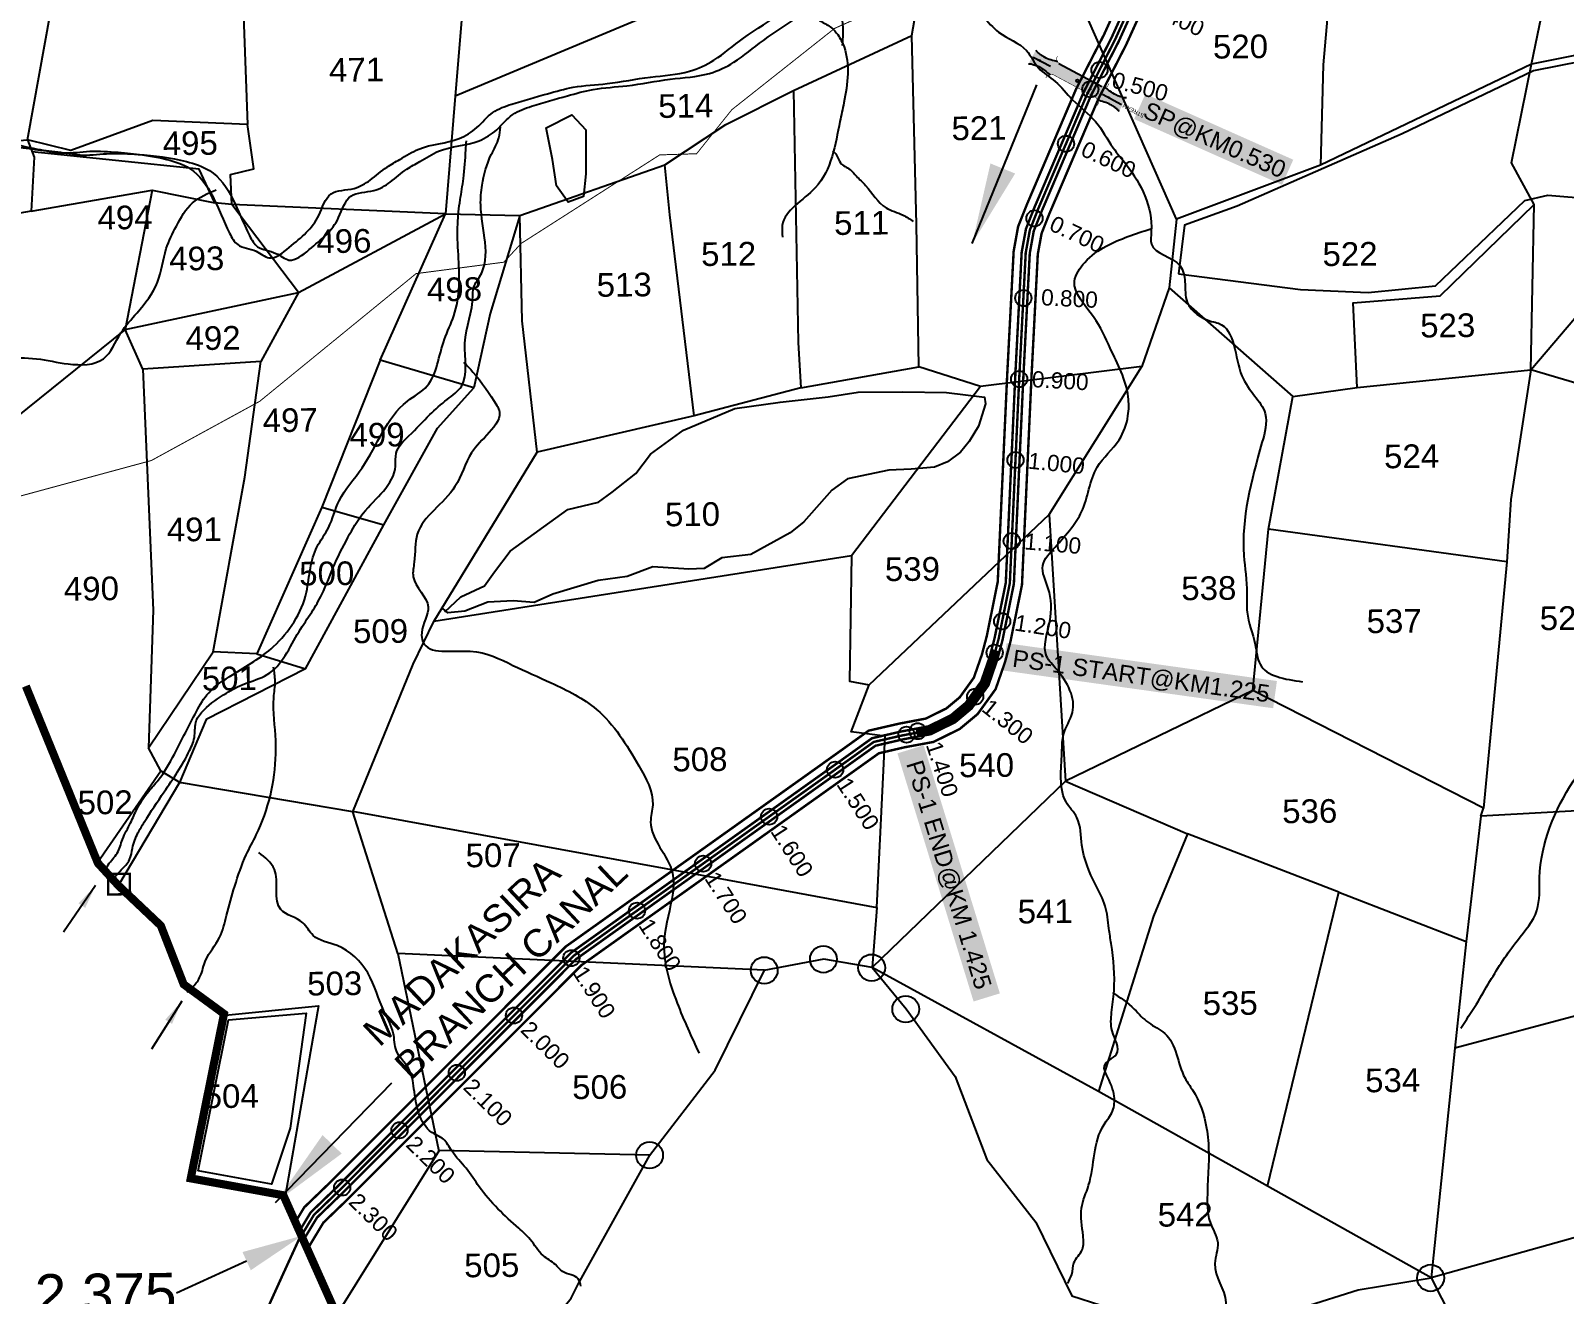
# Model space of a CAD drawing. Header units: feet. Extents: x 773755 to 783780, y 1571901 to 1585357.
# Drawn here: x 776033 to 777925, y 1574927 to 1576486 of the extents above; entities that cross this region are included whole.
import ezdxf
from ezdxf import colors
from ezdxf.entities.mleader import LeaderData, LeaderLine
from ezdxf.enums import TextEntityAlignment as Align
from ezdxf.math import Vec2, Vec3

# ---------------------------------------------------------------- set-up
doc = ezdxf.new("R2010")
doc.units = ezdxf.units.FT
doc.header["$LTSCALE"] = 15
doc.header["$MEASUREMENT"] = 0
doc.header["$PDMODE"] = 32
doc.header["$PDSIZE"] = 20
doc.linetypes.add('HIDDEN2', pattern=[0.1875, 0.125, -0.0625])
for name, color, linetype in [('CANAL1', 7, 'Continuous'), ('CSMark', 72, 'Continuous'), ('HILL', 17, 'Continuous'), ('PLOT', 7, 'Continuous'), ('PLOT NO', 7, 'Continuous'), ('ROADS', 6, 'Continuous'), ('STRUCTURE', 5, 'Continuous'), ('TANKS-STREAM', 4, 'Continuous'), ('VILLAGE STONES', 240, 'Continuous')]:
    doc.layers.add(name, color=color, linetype=linetype)
doc.layers.add('VILLAGE BOUNDRY', color=5, linetype='HIDDEN2', lineweight=100)
doc.styles.get("Standard").update_dxf_attribs({"font": 'arial.ttf'})
doc.dimstyles.get("Standard").update_dxf_attribs({"dimtxt": 0.18, "dimasz": 0.18, "dimexe": 0.18, "dimexo": 0.0625, "dimgap": 0.09, "dimtad": 0, "dimtih": 1, "dimtoh": 1, "dimdec": 4, "dimzin": 0, "dimdsep": 46, "dimtxsty": 'Standard', "dimcen": 0.09, "dimadec": 0, "dimazin": 0, "dimtfac": 1, "dimtdec": 4, "dimtofl": 0, "dimtmove": 0, "dimatfit": 3, "dimfxl": 1, "dimtolj": 1, "dimtzin": 0, "dimarcsym": 0})

# ---------------------------------------------------------------- blocks, each defined once
blk = doc.blocks.new('SP')
at = {"layer": 'STRUCTURE'}
h = blk.add_hatch(dxfattribs=at)
h.set_pattern_fill('DASH', color=256, scale=8, style=0)
edge = h.paths.add_edge_path()
edge.add_spline(control_points=[(769825.7, 1706742.1), (769825.3, 1706741.8), (769823.8, 1706740.8), (769820.9, 1706740.3), (769817, 1706739.7), (769811.4, 1706738.9), (769804, 1706739.7), (769798.4, 1706741), (769795.6, 1706741.6)], knot_values=[0, 0, 0, 0, 1.613557, 5.24513, 8.624976, 13.470124, 22.190216, 30.746377, 30.746377, 30.746377, 30.746377], degree=3, periodic=0)
edge.add_line((769795.6, 1706741.6), (769792.6, 1706739.6))
edge.add_line((769792.6, 1706739.6), (769732.6, 1706739.6))
edge.add_line((769732.6, 1706739.6), (769729.6, 1706741.6))
edge.add_spline(control_points=[(769729.6, 1706741.6), (769726.9, 1706740.9), (769721.3, 1706739.5), (769713.9, 1706738.5), (769708.3, 1706739.1), (769704.4, 1706739.6), (769701.5, 1706740), (769700, 1706741), (769699.5, 1706741.3)], knot_values=[0, 0, 0, 0, 8.556161, 17.276253, 22.121402, 25.501247, 29.13282, 30.746377, 30.746377, 30.746377, 30.746377], degree=3, periodic=0)
edge.add_line((769699.5, 1706741.3), (769699.5, 1706722.1))
edge.add_spline(control_points=[(769699.5, 1706722.1), (769700, 1706722.4), (769701.4, 1706723.4), (769704.3, 1706724), (769708.2, 1706724.5), (769713.8, 1706725.3), (769721.2, 1706724.5), (769726.8, 1706723.3), (769729.6, 1706722.6)], knot_values=[0, 0, 0, 0, 1.613557, 5.24513, 8.624976, 13.470124, 22.190216, 30.746377, 30.746377, 30.746377, 30.746377], degree=3, periodic=0)
edge.add_line((769729.6, 1706722.6), (769732.6, 1706724.6))
edge.add_line((769732.6, 1706724.6), (769792.6, 1706724.6))
edge.add_line((769792.6, 1706724.6), (769795.6, 1706722.6))
edge.add_spline(control_points=[(769795.6, 1706722.6), (769798.4, 1706723.3), (769803.9, 1706724.8), (769811.3, 1706725.8), (769817, 1706725.1), (769820.9, 1706724.7), (769823.8, 1706724.2), (769825.2, 1706723.3), (769825.7, 1706723)], knot_values=[0, 0, 0, 0, 8.556161, 17.276253, 22.121402, 25.501247, 29.13282, 30.746377, 30.746377, 30.746377, 30.746377], degree=3, periodic=0)
edge.add_line((769825.7, 1706723), (769825.7, 1706742.1))
h.paths.add_polyline_path([(769764.2, 1706732.1, -1), (769761.1, 1706732.1, -1)], flags=0)
h.paths.add_polyline_path([(769761.1, 1706732.1, 1), (769764.2, 1706732.1, 1)], flags=16)
at = {"layer": 'STRUCTURE', "const_width": 0.628}
for points in [[(769726.6, 1706747.6), (769726.6, 1706743.6), (769732.6, 1706739.6), (769792.6, 1706739.6), (769798.6, 1706743.6), (769798.6, 1706747.6)], [(769726.6, 1706716.6), (769726.6, 1706720.6), (769732.6, 1706724.6), (769792.6, 1706724.6), (769798.6, 1706720.6), (769798.6, 1706716.6)]]:
    blk.add_lwpolyline(points, dxfattribs=at)
at = {"layer": 'STRUCTURE', "color": 3}
blk.add_lwpolyline([(769732.6, 1706724.6), (769792.6, 1706724.6)], dxfattribs=at)
blk.add_lwpolyline([(769732.6, 1706724.6), (769792.6, 1706724.6)], dxfattribs=at)
at = {"layer": 'STRUCTURE', "color": 0}
blk.add_circle((769762.6, 1706732.1), 1.55, dxfattribs=at)
at = {"layer": 'STRUCTURE'}
for points in [[(769699.5, 1706741.3), (769700.9, 1706740.5), (769704.4, 1706739.6), (769707.8, 1706739.2), (769712.6, 1706738.8), (769721.3, 1706739.7), (769729.6, 1706741.6)], [(769825.7, 1706742.1), (769824.3, 1706741.3), (769820.8, 1706740.3), (769817.5, 1706739.8), (769812.7, 1706739.2), (769804, 1706739.9), (769795.6, 1706741.6)], [(769699.5, 1706722.1), (769700.9, 1706723), (769704.4, 1706724), (769707.7, 1706724.5), (769712.5, 1706725), (769721.2, 1706724.4), (769729.6, 1706722.6)], [(769825.7, 1706723), (769824.3, 1706723.8), (769820.8, 1706724.7), (769817.4, 1706725.1), (769812.6, 1706725.5), (769803.9, 1706724.6), (769795.6, 1706722.6)]]:
    blk.add_spline(points, degree=3, dxfattribs=at)
at = {"layer": 'STRUCTURE', "color": 0}
blk.add_text('STREAM', height=5, dxfattribs=at).set_placement((769684.3, 1706732.1), align=Align.MIDDLE_CENTER)
for points in [[(769727.4, 1706732.1), (769700.8, 1706732.1)], [(769824.4, 1706732.1), (769800.5, 1706732.1)]]:
    blk.add_leader(points, dimstyle='Standard', override={"dimasz": 10, "dimgap": 0.09, "dimtad": 0}, dxfattribs=at)

msp = doc.modelspace()

# ---------------------------------------------------------------- linework, layer by layer
at = {"layer": 'CANAL1', "color": 1, "linetype": 'HIDDEN2', "ltscale": 5, "const_width": 3}
msp.add_lwpolyline([(777404, 1576549.2), (777370.5, 1576475.3), (777336.2, 1576408.3), (777275.6, 1576266.3), (777265.4, 1576240.4), (777260.3, 1576212.3), (777252.4, 1576059.7), (777240.7, 1575804.5), (777226.9, 1575736.1), (777220.5, 1575712.1), (777209.8, 1575681), (777189.9, 1575653.5), (777170.6, 1575637.4), (777141.8, 1575623.2), (777107.5, 1575616.7), (777072.9, 1575608.8), (777014.7, 1575567.1), (776702.7, 1575344.9), (776414.3, 1575056), (776382.3, 1575025.1), (776363.4, 1574993.8), (776344.4, 1574952.3), (776304.7, 1574864.6)], dxfattribs=at)
at = {"layer": 'CANAL1', "color": 1, "const_width": 3}
for points in [[(777390.4, 1576555.4), (777357, 1576481.8), (777322.6, 1576414.7), (777261.8, 1576272), (777250.9, 1576244.6), (777245.4, 1576214), (777237.4, 1576060.4), (777225.8, 1575806.4), (777212.3, 1575739.5), (777206.2, 1575716.4), (777196.3, 1575688), (777178.9, 1575663.8), (777162.4, 1575650.1), (777137, 1575637.6), (777104.4, 1575631.4), (777066.6, 1575622.7), (777006, 1575579.3), (776693, 1575356.3), (776403.8, 1575066.7), (776370.5, 1575034.6), (776357.7, 1575013.4)], [(777417.7, 1576542.9), (777384, 1576468.7), (777349.8, 1576401.9), (777289.5, 1576260.6), (777279.9, 1576236.3), (777275.2, 1576210.6), (777267.4, 1576058.9), (777255.7, 1575802.7), (777241.5, 1575732.7), (777234.9, 1575707.7), (777223.2, 1575674), (777201, 1575643.2), (777178.9, 1575624.8), (777146.6, 1575608.8), (777110.5, 1575602.1), (777079.2, 1575594.8), (777023.4, 1575554.9), (776712.5, 1575333.4), (776424.8, 1575045.3), (776394.1, 1575015.7), (776376.7, 1574986.8), (776376.5, 1574986.4)]]:
    msp.add_lwpolyline(points, dxfattribs=at)
at = {"layer": 'CANAL1', "color": 5, "const_width": 3}
for points in [[(777399.5, 1576551.2), (777366, 1576477.4), (777331.7, 1576410.4), (777271, 1576268.2), (777260.6, 1576241.8), (777255.3, 1576212.9), (777247.4, 1576059.9), (777235.7, 1575805.1), (777222, 1575737.3), (777215.8, 1575713.5), (777205.3, 1575683.3), (777186.2, 1575656.9), (777167.9, 1575641.6), (777140.2, 1575628), (777106.4, 1575621.6), (777070.8, 1575613.4), (777011.8, 1575571.2), (776699.5, 1575348.7), (776410.8, 1575059.6), (776378.4, 1575028.3), (776364.5, 1575005.2)], [(777408.6, 1576547.1), (777375, 1576473.1), (777340.7, 1576406.2), (777280.3, 1576264.4), (777270.2, 1576239.1), (777265.3, 1576211.7), (777257.4, 1576059.4), (777245.7, 1575803.9), (777231.8, 1575735), (777225.3, 1575710.6), (777214.3, 1575678.6), (777193.6, 1575650.1), (777173.4, 1575633.2), (777143.4, 1575618.4), (777108.5, 1575611.9), (777075, 1575604.1), (777017.6, 1575563), (776706, 1575341), (776417.8, 1575052.4), (776386.3, 1575022), (776369.4, 1574994.1)]]:
    msp.add_lwpolyline(points, dxfattribs=at)
at = {"layer": 'CANAL1', "color": 96, "const_width": 10}
msp.add_lwpolyline([(777125.4, 1575620.2), (777141.7, 1575623.5), (777171.2, 1575637.7), (777190.2, 1575653.7), (777209.9, 1575680.8), (777223.6, 1575721.9)], dxfattribs=at)
at = {"layer": 'CSMark', "color": 3}
msp.add_circle((777222, 1575719), 10, dxfattribs=at)
for p in [(777351.3, 1576437.8), (777310, 1576346.8), (777271.1, 1576254.7), (777257.4, 1576156.4), (777252.2, 1576056.5), (777247.7, 1575956.6), (777243.1, 1575856.7), (777231.3, 1575757.7), (777198, 1575664.6), (777113.3, 1575617.8), (777025.2, 1575574.6), (776943.8, 1575516.6), (776862.4, 1575458.6), (776780.9, 1575400.6), (776699.9, 1575342), (776629.2, 1575271.3), (776558.6, 1575200.5), (776487.9, 1575129.7), (776417.3, 1575059)]:
    msp.add_point(p, dxfattribs=at)
at = {"layer": 'CSMark', "color": 2}
for p in [(777340, 1576414), (777127, 1575622)]:
    msp.add_point(p, dxfattribs=at)
at = {"layer": 'HILL'}
for points in [[(778034.5, 1576466.2), (777886.5, 1576436.8), (777724.5, 1576359), (777521.2, 1576269.7), (777456, 1576246.2), (777448.6, 1576186.2)], [(776676.8, 1576327.3), (776668.8, 1576366.5), (776700.5, 1576382.5), (776717.6, 1576363.9), (776717.8, 1576309.7), (776715, 1576281.6), (776696.1, 1576274.6), (776681.5, 1576295), (776676.8, 1576327.3)], [(777448.6, 1576186.2), (777599.4, 1576167), (777682.8, 1576163.1), (777765.5, 1576171.6), (777876, 1576276.7), (777904.1, 1576283.3), (777959, 1576278.7)], [(776543.8, 1575769.2), (776563.4, 1575788), (776592.8, 1575801.3), (776605.1, 1575818.6), (776624.6, 1575844.2), (776695.4, 1575895.5), (776733.2, 1575904.7), (776750.2, 1575916.8), (776779.6, 1575939.9), (776797.5, 1575964), (776838.3, 1575993.5), (776901.4, 1576020), (776957.4, 1576027.9), (777016.5, 1576034.7), (777053.8, 1576040.3), (777108.9, 1576040.8), (777162.4, 1576039.8), (777209.4, 1576034.1), (777210.5, 1576025.8), (777201.9, 1575998.3), (777190.7, 1575979.5), (777179.9, 1575966.4), (777164, 1575954.3), (777147.9, 1575947.9), (777118.9, 1575945.5), (777091.4, 1575944.2), (777040.6, 1575933.3), (777021, 1575919.6), (776986.6, 1575880.4), (776969.6, 1575866.7), (776921.3, 1575840), (776885.6, 1575836), (776863.9, 1575822.8), (776844.7, 1575822.1), (776800.5, 1575824.7), (776768.9, 1575813), (776733.1, 1575808), (776677.2, 1575791.3), (776654, 1575780.7), (776628, 1575783), (776596.8, 1575781.2), (776568.4, 1575770), (776547.6, 1575768.2), (776541.3, 1575773.3)], [(776239.5, 1575079.7), (776277, 1575266), (776373, 1575274), (776353.3, 1575132.2), (776330, 1575063.1), (776239.5, 1575079.7)]]:
    msp.add_lwpolyline(points, dxfattribs=at)
at = {"layer": 'PLOT'}
for points in [[(775909.5, 1576831.6), (776066.9, 1576913), (776097.4, 1576769.7), (776100, 1576743.1), (776296.6, 1576839.1), (776291.6, 1576617), (776300.3, 1576370.6), (776183.6, 1576375.6), (776082.7, 1576338.6), (776029.1, 1576351.7)], [(776029.1, 1576351.7), (776100, 1576743.1), (775934.5, 1576654.3), (775760.6, 1576554.8)], [(777884, 1576444.9), (777937.2, 1576701.8), (777648.1, 1576683.5)], [(777648.1, 1576683.5), (777627.3, 1576444.3), (777623.8, 1576320.6), (777446.3, 1576253.7), (777318.9, 1576542.7), (777296.9, 1576637.5)], [(776430.6, 1575522.5), (776504.9, 1575704.8), (776530.3, 1575757.5), (776657.7, 1575966.3), (776639.2, 1576128.2), (776636.3, 1576258.2), (776815.3, 1576320.7), (776890.5, 1576370.5), (776974, 1576412.4), (777119.9, 1576480.2), (777151.4, 1576662.9), (776832.7, 1576521), (776556.5, 1576405.7)], [(777883.2, 1576067.7), (778029.6, 1576240), (778152.5, 1576385.1), (778447.1, 1576473.5), (778520.2, 1576530.4), (778549.8, 1576652), (778506.7, 1576630.7), (778505.9, 1576584.5), (778391.1, 1576574.2), (778290.8, 1576524.9), (778288, 1576515.4), (778238.4, 1576515.7), (777884, 1576444.9)], [(776574.7, 1576622.5), (776556.5, 1576405.7), (776544.8, 1576260.2), (776281, 1576271.7), (776279.6, 1576308.8), (776308.3, 1576315.9), (776300.3, 1576370.6)], [(777446.3, 1576253.7), (777437.1, 1576169), (777403.6, 1576071.9), (777204.7, 1576047.5), (777128.3, 1576071.5), (777125.4, 1576247.2), (777119.9, 1576480.2)], [(777437.1, 1576169), (777589.7, 1576034.8), (777669, 1576046.1), (777664, 1576150.6), (777771.3, 1576159.1), (777887.5, 1576271.8), (777859.4, 1576323.1), (777884, 1576444.9), (777623.8, 1576320.6)], [(776974, 1576412.4), (776979.7, 1576101.8), (776982.9, 1576045.8), (777128.3, 1576071.5)], [(775938.9, 1576343.8), (776029.1, 1576351.7), (776037.3, 1576330.1), (776033.5, 1576263.7), (775771.6, 1576217.7)], [(776281, 1576271.7), (776260.1, 1576273.9), (776241, 1576315.6), (776034.5, 1576336.9)], [(776982.9, 1576045.8), (776851.3, 1576011), (776821.2, 1576259), (776815.3, 1576320.7)], [(776183, 1576289.5), (776149.5, 1576117.7), (775923.2, 1575935.4)], [(776033.5, 1576263.7), (776183, 1576289.5), (776260.1, 1576273.9)], [(776149.5, 1576117.7), (776363.2, 1576163.4), (776281, 1576271.7)], [(777883.2, 1576067.7), (777887.5, 1576271.8)], [(776363.2, 1576163.4), (776544.8, 1576260.2), (776636.3, 1576258.2), (776599.8, 1576137.2), (776579.5, 1576045.7), (776464.1, 1576080), (776544.8, 1576260.2)], [(776363.2, 1576163.4), (776317.1, 1576078.2), (776171.4, 1576068.7), (776149.5, 1576117.7)], [(776171.4, 1576068.7), (776184.2, 1575771.4), (776178.3, 1575601.7), (776258, 1575720.1), (776297, 1575935.5), (776317.1, 1576078.2)], [(776464.1, 1576080), (776392.1, 1575898.4), (776468.7, 1575876.6), (776535, 1575995.9), (776579.5, 1576045.7)], [(777045.3, 1575838.4), (777042.9, 1575683.9), (777067.3, 1575679.1), (777289.3, 1575889.4), (777403.6, 1576071.9)], [(777669, 1576046.1), (777883.2, 1576067.7), (777858.6, 1575907.8), (777853.6, 1575830.8), (777559.6, 1575871.5)], [(778059.8, 1575530.4), (778060.6, 1575891.7), (778062.7, 1576015), (777883.2, 1576067.7)], [(777204.7, 1576047.5), (777045.3, 1575838.4), (776530.3, 1575757.5)], [(777540.6, 1575672.3), (777559.6, 1575871.5), (777589.7, 1576034.8)], [(776851.3, 1576011), (776657.7, 1575966.3)], [(776392.1, 1575898.4), (776312.2, 1575717.6), (776258, 1575720.1)], [(777289.3, 1575889.4), (777309.3, 1575560.2), (777070.8, 1575330.4)], [(776312.2, 1575717.6), (776371.9, 1575698.9), (776468.7, 1575876.6)], [(777853.6, 1575830.8), (777824.8, 1575527.1)], [(776371.9, 1575698.9), (776249.4, 1575636.5), (776216.5, 1575558.6)], [(777076.6, 1575404.7), (777087.1, 1575615.8), (777045.2, 1575621.1), (777067.3, 1575679.1)], [(777821.8, 1575517.4), (777824.8, 1575527.1), (777540.6, 1575672.3), (777309.3, 1575560.2)], [(776193.7, 1575573.2), (776178.3, 1575601.7)], [(776115.3, 1575460), (776193.7, 1575573.2), (776217.8, 1575558.2)], [(776486.1, 1575347.9), (776430.6, 1575522.5), (776216.5, 1575558.6), (776141.3, 1575432.1)], [(777309.3, 1575560.2), (777459.7, 1575495.5), (777417.9, 1575393.8), (777349.9, 1575177.4)], [(778115.8, 1575318.3), (778059.8, 1575530.4), (777821.8, 1575517.4), (777803.6, 1575362.5)], [(776430.1, 1575523.4), (776816.3, 1575452.7), (777076.6, 1575404.7), (777070.8, 1575330.4), (777011.3, 1575340.7), (776937.5, 1575326.8)], [(777558.7, 1575060.7), (777646.3, 1575423.4), (777459.7, 1575495.5)], [(777646.3, 1575423.4), (777803.6, 1575362.5), (777789.7, 1575231.1), (777760.2, 1574947.6), (777824.9, 1574820.4), (777872.4, 1574764), (777958.7, 1574717.3), (777999.3, 1574702.5), (778171, 1574674), (778058.3, 1575031), (777760.2, 1574947.6)], [(776796.3, 1575098.4), (776877.3, 1575203.9), (776938.2, 1575327), (776486.1, 1575347.6), (776536.6, 1575103.8)], [(777070.8, 1575330.4), (777112.8, 1575279.3), (777173.2, 1575196), (777212.5, 1575093.6), (777272.6, 1575016.2), (777317.3, 1574925.5), (777388.8, 1574902.3), (777460.2, 1574833.6), (777557.3, 1574890.1), (777602.5, 1574911.3), (777670.4, 1574932.9), (777760.2, 1574947.6), (777558.7, 1575060.7), (777349.9, 1575177.4), (777070.8, 1575330.4)], [(778058.3, 1575031), (778188.3, 1575069.5), (778115.8, 1575318.3), (777789.7, 1575231.1)], [(776269.3, 1575271.2), (776388, 1575283), (776347.1, 1575048.2)], [(776490.2, 1574723.4), (776573.8, 1574794.7), (776641.1, 1574850.4), (776699.5, 1574922.5), (776708.4, 1574939.6), (776796.8, 1575099.1), (776536.8, 1575104.9), (776409.3, 1574900.3)]]:
    msp.add_lwpolyline(points, dxfattribs=at)
at = {"layer": 'ROADS', "linetype": 'HIDDEN2', "ltscale": 10, "const_width": 1.2}
msp.add_lwpolyline([(775952.7, 1575893.8), (776181.9, 1575956), (776315.6, 1576029.1), (776508.4, 1576186.6), (776616.7, 1576200.7), (776638.1, 1576223.9), (776808.9, 1576333.1), (776854.4, 1576334.5), (776897.8, 1576388.8), (777024.5, 1576489.1), (777148.5, 1576544.7), (777200.9, 1576728.1), (777223.6, 1576819.3), (777305, 1576895.5), (777479.1, 1577007.7), (777704.5, 1577095.6), (777806.1, 1577153.7), (778061.7, 1577409.5)], dxfattribs=at)
at = {"layer": 'TANKS-STREAM'}
for points in [[(775766, 1576226.5), (775767, 1576229.6), (775780.5, 1576237.6), (775809, 1576256.7), (775814.7, 1576263.5), (775823.5, 1576272.5), (775833.3, 1576283), (775882.2, 1576308.6), (775896.7, 1576323.9), (775912.8, 1576335), (775924.7, 1576341.9), (775946.1, 1576344.7), (775976.4, 1576349.2), (776016.7, 1576342.9), (776045.5, 1576339), (776073.2, 1576335.6), (776106.1, 1576337.5), (776141.1, 1576336.3), (776200.8, 1576327.5), (776229.1, 1576316.3), (776278.3, 1576236.5), (776288.4, 1576222.4), (776311.1, 1576214.3), (776327, 1576206.1), (776352, 1576218.9), (776388.4, 1576258.5), (776403.5, 1576284.9), (776431.9, 1576291.8), (776451.8, 1576302.1), (776472.6, 1576318.1), (776488.4, 1576327.5), (776511.6, 1576340.2), (776561.6, 1576353.3), (776583.2, 1576366.8), (776603.1, 1576385.4), (776626.4, 1576395.7), (776670.6, 1576408.6), (776702.2, 1576416.5), (776744, 1576421.1), (776797.4, 1576429.1), (776845.8, 1576436.3), (776875.7, 1576450), (776912.2, 1576477.1), (776989.5, 1576554.4), (776990.2, 1576562.8), (777009.9, 1576602.2), (777025.6, 1576616.5), (777057.9, 1576646.9), (777116.6, 1576711), (777124.8, 1576809.2), (777123.5, 1576849.2), (777118.2, 1576880.1), (777114.5, 1576916.7), (777115.8, 1576952.6), (777117.1, 1576991.1), (777118.3, 1577030.3), (777136.2, 1577079.4), (777127.6, 1577111.1), (777119.9, 1577128.5), (777103, 1577141.7), (777091.2, 1577156.6), (777083.4, 1577183.2), (777092.2, 1577218.4), (777104.4, 1577246.9), (777141.8, 1577274.8), (777199, 1577327.7), (777210.5, 1577352.8), (777231.8, 1577395.6), (777231.7, 1577407.3)], [(775790.5, 1576223.8), (775791.5, 1576227), (775805, 1576235), (775833.6, 1576254), (775839.3, 1576260.9), (775848, 1576269.8), (775857.9, 1576280.4), (775906.7, 1576305.9), (775921.2, 1576321.2), (775937.3, 1576332.3), (775949.2, 1576339.3), (775970.6, 1576342.1), (776000.9, 1576346.6), (776041.2, 1576340.2), (776070, 1576336.3), (776097.7, 1576332.9), (776130.6, 1576334.8), (776165.7, 1576333.6), (776225.3, 1576324.9), (776253.7, 1576313.7), (776302.8, 1576233.8), (776313, 1576219.7), (776335.6, 1576211.6), (776351.6, 1576203.4), (776376.5, 1576216.2), (776412.9, 1576255.8), (776428.1, 1576282.2), (776456.4, 1576289.2), (776476.4, 1576299.4), (776497.1, 1576315.5), (776512.9, 1576324.8), (776536.2, 1576337.6), (776586.2, 1576350.6), (776607.8, 1576364.2), (776627.6, 1576382.8), (776650.9, 1576393), (776695.1, 1576406), (776726.8, 1576413.8), (776768.5, 1576418.4), (776821.9, 1576426.5), (776870.3, 1576433.7), (776900.3, 1576447.3), (776936.8, 1576474.4), (777014, 1576551.7), (777014.8, 1576560.1), (777034.4, 1576599.5), (777050.2, 1576613.9), (777082.5, 1576644.3), (777141.1, 1576708.3), (777149.3, 1576806.5), (777148.1, 1576846.6), (777142.7, 1576877.4), (777139, 1576914.1), (777140.3, 1576950), (777141.6, 1576988.4), (777142.9, 1577027.7), (777160.8, 1577076.8), (777152.1, 1577108.4), (777144.4, 1577125.9), (777127.6, 1577139.1), (777115.7, 1577154), (777107.9, 1577180.6), (777116.7, 1577215.7), (777129, 1577244.2), (777166.3, 1577272.2), (777223.6, 1577325), (777235, 1577350.2), (777256.3, 1577393), (777256.2, 1577404.7)], [(775612.9, 1576410.1), (775650.5, 1576425.4), (775653.5, 1576426.4), (775672.4, 1576424.6), (775727, 1576425.2), (775749.7, 1576437.3), (775813.1, 1576457.8), (775843.7, 1576478.9), (775874.1, 1576512), (775899.7, 1576539), (775945, 1576573.2), (775988.4, 1576608.4), (776046.6, 1576639.7), (776096.9, 1576681.9), (776125.5, 1576702), (776137.5, 1576691.3), (776141.5, 1576686.3), (776149.5, 1576682.4), (776163.3, 1576688.5), (776171.1, 1576703.5), (776169, 1576718.4), (776171.9, 1576728.3), (776233.7, 1576740.7), (776252.4, 1576753.8), (776302.8, 1576785), (776335.2, 1576818.1), (776367.6, 1576851.2), (776382.3, 1576877.1), (776396.8, 1576910), (776405.3, 1576958.7), (776416.7, 1577007.4), (776424.2, 1577048.2), (776427.9, 1577076), (776401, 1577089.6)], [(777034.5, 1576468.2), (777034.2, 1576498.8), (777034.1, 1576508.2), (777047.7, 1576516.8), (777064.5, 1576536.6), (777066.7, 1576566.4), (777080.1, 1576594.6), (777095.2, 1576614.3), (777107.7, 1576640.8), (777113.3, 1576674)], [(777112.5, 1576667.2), (777111.9, 1576649.3), (777112.1, 1576627.2), (777111.3, 1576617.9), (777111.5, 1576604.3), (777124.3, 1576602.7), (777138, 1576597.7), (777145.8, 1576585), (777153.7, 1576561.3), (777156.3, 1576548.6), (777174.5, 1576524.9), (777187.3, 1576520), (777226.8, 1576484.6), (777261.3, 1576461.7), (777276, 1576440.6), (777296.6, 1576423.8), (777318.1, 1576401.1), (777346.5, 1576374.1), (777368.1, 1576342), (777384.5, 1576320.9), (777415.2, 1576238.4), (777415.4, 1576223.1), (777450.6, 1576196.2), (777456.7, 1576176.7), (777459.6, 1576151.2), (777489.6, 1576127.7), (777498.2, 1576125.3), (777527, 1576060.4), (777542.6, 1576035.9), (777555.6, 1576013.9), (777551.7, 1575978.2), (777529.3, 1575838.8), (777533.2, 1575792.1), (777533.4, 1575769.1), (777543.2, 1575729.2), (777549.4, 1575704.6), (777601.6, 1575683)], [(776989.8, 1576510.9), (777008.6, 1576497.5), (777020.6, 1576489.9), (777028.4, 1576481.5), (777036.2, 1576466.3), (777040.8, 1576433.1), (777036.1, 1576397.4), (777031.2, 1576374.4), (777000.5, 1576292.4), (776960.1, 1576246), (776960.3, 1576231.6)], [(776132.6, 1575436.9), (776144.6, 1575450.8), (776155.1, 1575463.6), (776158.7, 1575477.9), (776165.4, 1575496.6), (776173.2, 1575509.9), (776197.7, 1575547.2), (776229.1, 1575598.1), (776235.3, 1575616.7), (776237.2, 1575634.8), (776246.7, 1575648.1), (776274.6, 1575669.1), (776296.7, 1575680.4), (776324.7, 1575691.8), (776364.1, 1575745), (776379.7, 1575769), (776392.2, 1575790.9), (776406.2, 1575823.9), (776424.4, 1575861.1), (776443.2, 1575891), (776483, 1575949.1), (776483.9, 1575965), (776499.6, 1575986.4), (776525.4, 1576012.6), (776546.9, 1576031.4), (776564.3, 1576047.5), (776568.5, 1576100.7), (776578.6, 1576159.6), (776579, 1576168.1), (776586.8, 1576182.5), (776588.1, 1576271.3), (776589.9, 1576295.7), (776601.2, 1576333.4), (776610.6, 1576354.2), (776612.6, 1576367.5)], [(776125.5, 1575449.5), (776128.8, 1575457.1), (776139.7, 1575471.6), (776146.3, 1575488.5), (776156.2, 1575508.9), (776164.5, 1575526.7), (776178.6, 1575548), (776190.3, 1575561.6), (776210.3, 1575593.9), (776237.6, 1575646.5), (776252.6, 1575669.5), (776282, 1575691.7), (776332.5, 1575726.4), (776373.2, 1575793.5), (776378, 1575823.1), (776386.2, 1575849.3), (776400.3, 1575873.1), (776413.5, 1575906.2), (776441.8, 1575947), (776497.7, 1576029.2), (776522.1, 1576048), (776534.5, 1576074.3), (776543.4, 1576105.6), (776555, 1576134.4), (776561.4, 1576171.6), (776559.7, 1576248), (776562.8, 1576277.6), (776566.8, 1576303.8), (776569.8, 1576339.3), (776570.5, 1576350.3)], [(777022.1, 1576338.1), (777027, 1576332.8), (777032, 1576323.1), (777043.7, 1576315), (777051.6, 1576306.8), (777062.9, 1576295.3), (777088, 1576267.8), (777109, 1576258.8), (777121.3, 1576251.1)], [(775851.8, 1576075.1), (775865.3, 1576078.3), (775911.8, 1576085.5), (775931.3, 1576085.7), (775959.9, 1576085.2), (776000.4, 1576083.4), (776040.2, 1576081.5), (776079.4, 1576075.2), (776122.9, 1576081.6), (776144.3, 1576113.4), (776164.3, 1576138.3), (776189.5, 1576176.1), (776200.3, 1576217.4), (776212.8, 1576245.3), (776232.8, 1576274), (776261.9, 1576290.1)], [(777311.9, 1574941), (777317.1, 1574951.7), (777319.7, 1574966.1), (777330.2, 1574982.8), (777331.1, 1574999.4), (777329.1, 1575033.5), (777337.9, 1575061.9), (777356.9, 1575136.7), (777367.5, 1575153.4), (777369.4, 1575171.6), (777360.1, 1575198.2), (777357.3, 1575208.8), (777372.1, 1575223.4), (777367, 1575252.2), (777366.2, 1575275.1), (777369.2, 1575301.3), (777365.7, 1575359.9), (777362.9, 1575378.6), (777358.3, 1575406.3), (777346.3, 1575432.9), (777329.7, 1575481.3), (777323.5, 1575515.4), (777310, 1575535), (777303.7, 1575568.4), (777305, 1575598.9), (777306.9, 1575618.1), (777317.9, 1575644.9), (777298.6, 1575698.1), (777286.1, 1575714.5), (777290, 1575757.7), (777288, 1575798.3), (777281.3, 1575826.5), (777296.5, 1575849.1), (777316.6, 1575872.8), (777329.2, 1575892.7), (777348.5, 1575947.7), (777375.5, 1575981.6), (777386.4, 1576011.1), (777386.7, 1576034.6), (777364.6, 1576094.5), (777343.9, 1576133.3), (777320.5, 1576177.3), (777333.1, 1576200.4), (777359.6, 1576220.5), (777414.5, 1576241.8)], [(776567.3, 1576077.4), (776578.5, 1576065.1), (776608, 1576023.9), (776610.8, 1576018.4), (776598.7, 1575990.6), (776576.8, 1575965.5), (776556.4, 1575923.8), (776509.9, 1575865.2), (776506.1, 1575830.6), (776504.9, 1575812.6), (776523.3, 1575775.5), (776515.3, 1575743.6), (776516.8, 1575732.5), (776575.1, 1575720.7), (776627.9, 1575703.3), (776675.2, 1575681.6), (776730.9, 1575649), (776783.1, 1575579.3), (776800.2, 1575531.1), (776797.7, 1575510.3), (776824.6, 1575447), (776824.9, 1575422.1), (776814.4, 1575365.3), (776830.4, 1575286.6), (776857.4, 1575224.6)], [(777796.8, 1575255.7), (777816.1, 1575285.2), (777832.9, 1575313.5), (777866.7, 1575363.9), (777890.8, 1575400.9), (777894.1, 1575441.2), (777935.8, 1575560.7), (777952.6, 1575590.2), (777963.1, 1575645.3), (777998.1, 1575689.7), (778051.6, 1575725.7)], [(776225.9, 1575300.1), (776233.6, 1575307), (776242.2, 1575319.7), (776248.8, 1575339.2), (776266, 1575367.5), (776274.5, 1575394.7), (776284.8, 1575430.7), (776299, 1575469.6), (776311.3, 1575494), (776335.5, 1575594.1), (776335.4, 1575610.6), (776332.9, 1575663.4), (776334.6, 1575683.7), (776332.5, 1575701.2)], [(776711.8, 1574937.3), (776708.5, 1574946.4), (776689, 1574955.4), (776680.2, 1574963.9), (776665, 1574975.1), (776649.2, 1574994.9), (776635, 1575008.7), (776586.4, 1575059.7), (776570, 1575082.7), (776552.5, 1575104.1), (776542.1, 1575118.5), (776528, 1575127), (776505.8, 1575180.9), (776499, 1575206.2), (776484.3, 1575227.6), (776480.3, 1575249.6), (776469.2, 1575275.9), (776448.8, 1575323.7), (776411.1, 1575357.5), (776381.3, 1575370.1), (776368.8, 1575385.6), (776341.6, 1575402), (776333.6, 1575451.5), (776314.5, 1575472.3)], [(777367.3, 1575299.5), (777394.2, 1575279.2), (777402.7, 1575270.1), (777421.9, 1575255.9), (777431.9, 1575249.1), (777456.8, 1575193.8), (777466.1, 1575179.4), (777483.4, 1575132.4), (777486, 1575101.9), (777484.5, 1575035.9), (777487.7, 1575016.1), (777497.1, 1574991.1), (777493.6, 1574965.2), (777507, 1574917.3), (777502, 1574883.8), (777517.8, 1574838.3)]]:
    msp.add_spline(points, degree=3, dxfattribs=at)
at = {"layer": 'VILLAGE BOUNDRY', "lineweight": -2, "ltscale": 10, "const_width": 10}
msp.add_lwpolyline([(776490.2, 1574723.4), (776344.7, 1575049.5), (776230.5, 1575070.3), (776271.5, 1575273.3), (776221.8, 1575309.7), (776193.6, 1575382.1), (776141.1, 1575431.8), (776116, 1575459.2), (776027.1, 1575677.7)], dxfattribs=at)
at = {"layer": 'VILLAGE STONES', "const_width": 2.92}
msp.add_lwpolyline([(776128.6, 1575445.8), (776155.3, 1575446.1), (776155.6, 1575420.9), (776128.8, 1575420.6)], close=True, dxfattribs=at)
at = {"layer": 'VILLAGE STONES', "color": 0}
for centre in [(777010.8, 1575340.6), (776937.8, 1575326.9), (777070.3, 1575330.2), (777112.3, 1575279.1), (776796.4, 1575098.9), (777759.7, 1574947.4)]:
    msp.add_circle(centre, 16.5, dxfattribs=at)

# ---------------------------------------------------------------- block references
at = {"layer": 'STRUCTURE', "color": 0, "rotation": 151.7986026273605}
msp.add_blockref('SP', (2262263.9, 2716785.3), dxfattribs=at)

# ---------------------------------------------------------------- texts
at = {"layer": 'CSMark', "color": 1}
for s, rotation, p in [('0.400', 334.8477, (777415.4, 1576517.1)), ('0.500', 345.1875, (777367.6, 1576426.3)), ('0.600', 334.8477, (777330.9, 1576342.1)), ('0.700', 334.8477, (777292, 1576250)), ('0.800', 357.2091, (777279.4, 1576157.6)), ('0.900', 356.6611, (777268, 1576056.6)), ('1.000', 354.3212, (777263.5, 1575956)), ('1.100', 355.1899, (777258.9, 1575856.4)), ('1.200', 351.2635, (777247, 1575756.3)), ('1.300', 321.402, (777210.9, 1575655.6)), ('1.400', 288.2069, (777146.4, 1575608.4)), ('1.500', 302.8833, (777034.6, 1575561.9)), ('1.600', 302.8833, (776953.2, 1575503.9)), ('1.700', 302.8833, (776871.8, 1575445.9)), ('1.800', 302.8833, (776790.3, 1575387.9)), ('1.900', 302.8833, (776709.3, 1575329.3)), ('2.000', 315.5646, (776642.9, 1575259.3)), ('2.100', 315.5646, (776572.2, 1575188.5)), ('2.200', 315.5646, (776501.6, 1575117.7)), ('2.300', 315.5646, (776430.9, 1575047))]:
    msp.add_text(s, height=20, rotation=rotation, dxfattribs=at).set_placement(p, align=Align.MIDDLE_LEFT)
at = {"layer": 'PLOT NO'}
for s, p in [('520', (777525.2, 1576466.8)), ('471', (776435, 1576438.2)), ('514', (776841, 1576393.6)), ('521', (777202.7, 1576366.1)), ('495', (776229.9, 1576347.6)), ('494', (776149.5, 1576255.9)), ('511', (777057.9, 1576249.2)), ('496', (776419.4, 1576226.8)), ('512', (776893.9, 1576210.9)), ('522', (777660.3, 1576210.8)), ('493', (776237.9, 1576205.3)), ('513', (776765.1, 1576172.9)), ('498', (776555.8, 1576167.3)), ('523', (777780.8, 1576122.7)), ('492', (776258, 1576107.1)), ('497', (776353.2, 1576005.8)), ('499', (776460.3, 1575987.8)), ('524', (777736.2, 1575961.3)), ('510', (776849.3, 1575889.7)), ('491', (776234.9, 1575871)), ('500', (776398.2, 1575816.7)), ('539', (777120.6, 1575822.1)), ('490', (776108, 1575798)), ('538', (777486.1, 1575798.5)), ('537', (777714.7, 1575757.9)), ('525', (777928.2, 1575761.6)), ('509', (776464.6, 1575745.5)), ('501', (776278.1, 1575687.1)), ('508', (776858.5, 1575587.3)), ('540', (777212, 1575580.1)), ('502', (776124.9, 1575534.2)), ('536', (777610.6, 1575523.4)), ('507', (776603.4, 1575469)), ('541', (777284.3, 1575399.7)), ('503', (776408, 1575310.8)), ('535', (777512.5, 1575286.5)), ('534', (777712.9, 1575191.4)), ('504', (776280.4, 1575171.8)), ('506', (776734.9, 1575183)), ('542', (777457, 1575025.6)), ('505', (776601.7, 1574963.1))]:
    msp.add_text(s, height=29.16, rotation=0.5858, dxfattribs=at).set_placement(p, align=Align.MIDDLE_CENTER)
at = {"layer": 'STRUCTURE', "color": 5, "char_height": 21.201, "attachment_point": 1, "bg_fill": 1, "box_fill_scale": 1.3, "bg_fill_color": 7, "bg_fill_true_color": 16777215, "bg_fill_transparency": 4390977}
for s, insert, width, rotation in [('\\pi0.77126,t43.174;SP@KM0.530', (777411.1, 1576399.9), 186.917, 336.0126), ('\\pi3.8399;PS-1 START@KM1.225', (777242.1, 1575723.4), 323.978, 352.0418), ('\\pi8.7595;PS-1 END@KM 1.425', (777130.3, 1575596.7), 307.497, 287.0538)]:
    msp.add_mtext(s, dxfattribs=dict(at, insert=insert, width=width, rotation=rotation))
at = {"layer": 'VILLAGE STONES', "insert": (776439.9, 1575255.9), "char_height": 33.904, "width": 500.77, "attachment_point": 1, "rotation": 43.2873}
msp.add_mtext('MADAKASIRA BRANCH CANAL', dxfattribs=at)

# ---------------------------------------------------------------- leaders
at = {"layer": 'PLOT NO', "color": 5}
for points in [[(776113.2, 1575431.6), (776073.6, 1575373.9)], [(776219.3, 1575288.9), (776181.9, 1575229.7)]]:
    msp.add_leader(points, dimstyle='Standard', override={"dimasz": 30, "dimgap": 0.09, "dimtad": 0, "dimzin": 2}, dxfattribs=at)
at = {"layer": 'VILLAGE STONES'}
for points in [[(777194.3, 1576223.7), (777274.1, 1576419.5)], [(776335.2, 1575040.6), (776478.6, 1575188.2)]]:
    msp.add_leader(points, dimstyle='Standard', override={"dimasz": 100, "dimgap": 0.09, "dimtad": 0, "dimtfill": 2, "dimtfillclr": 5}, dxfattribs=at)
ml = msp.add_multileader_mtext('Standard', dxfattribs=at)
ml.set_content('2.375', color=256)
ml.set_leader_properties()
ml.build(insert=Vec2(0, 0))
ml.multileader.update_dxf_attribs({"dogleg_length": 0.36, "arrow_head_size": 75})
ctx = ml.context
ctx.base_point, ctx.char_height, ctx.arrow_head_size, ctx.landing_gap_size, ctx.plane_origin, ctx.plane_x_axis, ctx.plane_y_axis = Vec3(776042.9, 1574926.6), 50, 75, 0.09, Vec3(776564.8, 1575167.5), Vec3(0.999936, 0.011314), Vec3(-0.011314, 0.999936)
ctx.text_align_type = 2
notes = []
notes.append((ctx, [(1, (1, 1, 0), (776213, 1574928.5), (-0.999936, -0.011314), 7.733052732383386e-12, [(0, [(776367.6, 1574999.5)], 0, [])])]))
ctx.mtext.insert, ctx.mtext.text_direction, ctx.mtext.rotation, ctx.mtext.alignment, ctx.mtext.flow_direction = Vec3(776212.6, 1574953.9), Vec3(0.999936, 0.011314), 0.011314, 3, 5
for ctx, leaders in notes:
    for number, flags, end, landing, length, lines in leaders:
        leader = LeaderData()
        leader.index, (leader.has_last_leader_line, leader.has_dogleg_vector, leader.attachment_direction) = number, flags
        leader.last_leader_point, leader.dogleg_vector, leader.dogleg_length = Vec3(end), Vec3(landing), length
        for number, points, colour, breaks in lines:
            line = LeaderLine()
            line.index, line.vertices, line.color, line.breaks = number, Vec3.list(points), colors.encode_raw_color(colour), breaks
            leader.lines.append(line)
        ctx.leaders.append(leader)

doc.saveas('drawing.dxf')
